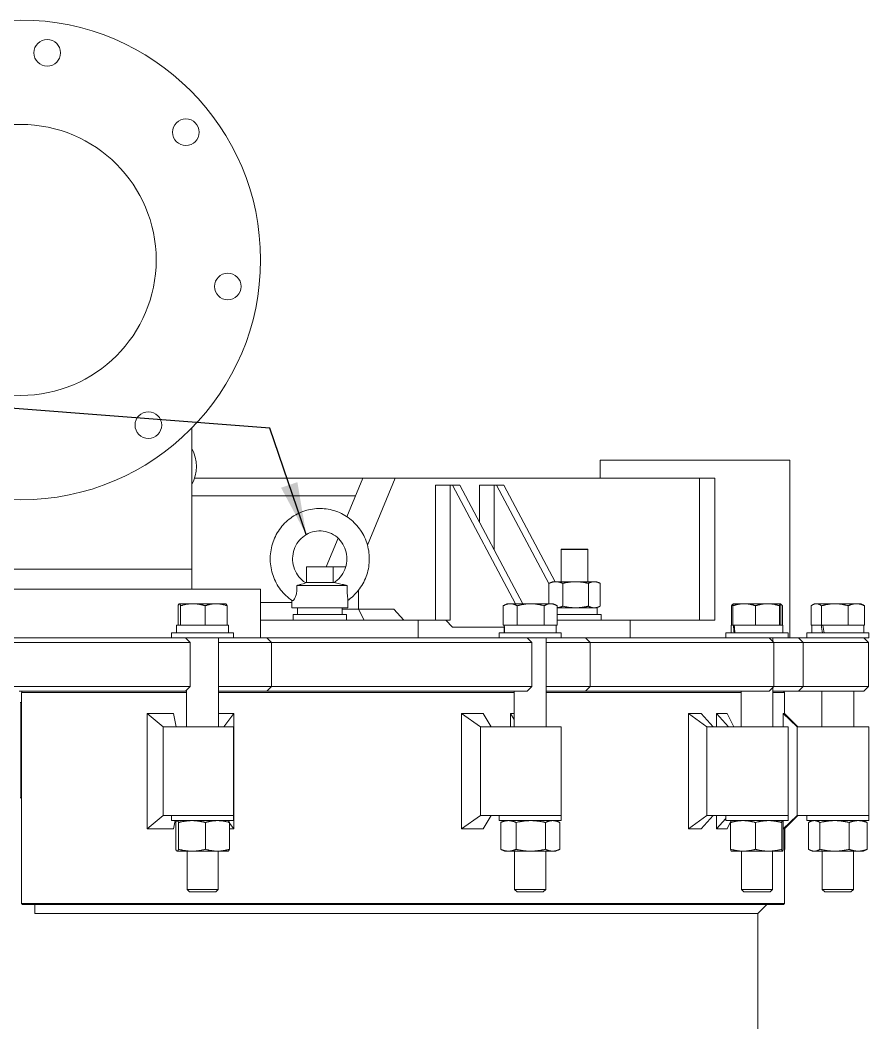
# Model space of a CAD drawing. Header units: inches. Extents: x 19 to 503, y 7 to 322.
# Drawn here: x 250.05 to 273.94, y 130.16 to 158.38 of the extents above; entities that cross this region are included whole.
import ezdxf

# ---------------------------------------------------------------- set-up
doc = ezdxf.new("R2010")
doc.units = ezdxf.units.IN
doc.header["$LTSCALE"] = 15
doc.header["$MEASUREMENT"] = 0
doc.layers.add('Symbol (ANSI)', color=7, linetype='Continuous', lineweight=25)
doc.layers.add('Visible (ANSI)', color=7, linetype='Continuous', lineweight=50)
doc.styles.add('MEMCOR Medium', font='arial.ttf')
doc.dimstyles.new('Default (ANSI)$7', dxfattribs={"dimscale": 15, "dimtxt": 0.15, "dimasz": 0.098425, "dimexe": 0.125, "dimexo": 0.0625, "dimgap": 0.031496, "dimtad": 0, "dimtih": 1, "dimtoh": 1, "dimdec": 4, "dimrnd": 1e-08, "dimzin": 3, "dimdsep": 46, "dimlunit": 5, "dimtxsty": 'MEMCOR Medium', "dimcen": 0.09, "dimdle": 0.393701, "dimclrd": 256, "dimclre": 256, "dimclrt": 256, "dimadec": 0, "dimazin": 1, "dimtfac": 0.8, "dimtofl": 0, "dimtmove": 0, "dimatfit": 3, "dimfxl": 1, "dimfrac": 1, "dimtolj": 1, "dimtzin": 4, "dimlwd": -1, "dimlwe": -1, "dimarcsym": 0})

msp = doc.modelspace()

# ---------------------------------------------------------------- linework, layer by layer
at = {"layer": 'Visible (ANSI)', "linetype": 'Continuous', "lineweight": 18}
for p, q in [((254.877267, 142.93187), (254.877267, 146.898758)), ((266.372872, 145.99437), (267.154322, 145.99437)), ((266.372872, 145.99437), (266.372872, 145.49437)), ((267.154322, 145.99437), (270.37394, 145.99437)), ((270.37394, 145.99437), (271.346955, 145.99437)), ((271.346955, 145.99437), (271.7098, 145.99437)), ((271.7098, 145.99437), (271.715336, 145.99437)), ((271.715336, 140.99437), (271.715336, 145.99437)), ((259.69653, 145.49437), (254.959136, 145.49437)), ((259.69653, 145.49437), (259.246234, 144.405596)), ((260.606997, 145.49437), (259.69653, 145.49437)), ((259.824596, 143.602599), (260.606997, 145.49437)), ((269.164993, 145.49437), (260.606997, 145.49437)), ((269.604772, 145.49437), (269.164993, 145.49437)), ((269.164993, 141.49437), (269.164993, 145.49437)), ((269.604772, 141.49437), (269.604772, 145.49437)), ((261.739176, 145.29437), (262.152941, 145.29437)), ((261.739176, 145.29437), (261.739176, 141.49437)), ((262.214398, 145.29437), (262.152941, 145.29437)), ((262.152941, 145.29437), (262.152941, 141.49437)), ((263.993357, 141.957999), (262.214398, 145.29437)), ((262.214398, 145.29437), (262.421188, 145.29437)), ((262.421188, 145.29437), (264.200147, 141.957999)), ((262.97992, 145.29437), (263.393685, 145.29437)), ((262.97992, 145.29437), (262.97992, 144.24649)), ((263.455141, 145.29437), (263.393685, 145.29437)), ((263.393685, 145.29437), (263.393685, 143.470489)), ((264.930614, 142.527176), (263.455141, 145.29437)), ((263.455141, 145.29437), (263.661932, 145.29437)), ((263.661932, 145.29437), (265.111174, 142.57637)), ((254.877267, 144.99437), (259.48974, 144.99437)), ((258.996695, 143.802234), (258.662577, 142.99437)), ((265.289025, 143.49437), (265.276525, 143.48187)), ((266.026525, 143.48187), (265.276525, 143.48187)), ((265.276525, 143.48187), (265.276525, 142.57637)), ((265.289025, 143.49437), (266.014025, 143.49437)), ((266.014025, 143.49437), (266.026525, 143.48187)), ((266.026525, 143.48187), (266.026525, 142.57637)), ((245.252267, 142.93187), (254.877267, 142.93187)), ((245.252267, 142.93187), (254.877267, 142.93187)), ((254.877267, 142.93187), (254.877267, 142.36937)), ((258.856366, 142.99437), (258.106366, 142.99437)), ((258.106366, 142.551375), (258.106366, 142.99437)), ((258.856366, 142.99437), (259.214187, 142.99437)), ((258.856366, 142.551375), (258.856366, 142.99437)), ((258.896709, 142.551375), (258.077874, 142.551375)), ((258.896709, 142.551375), (258.921062, 142.546198)), ((264.930614, 142.531284), (264.930614, 141.957999)), ((265.026525, 142.57637), (264.947922, 142.539717)), ((265.125337, 142.57637), (265.026525, 142.57637)), ((265.680515, 142.57637), (265.125337, 142.57637)), ((265.320059, 142.531284), (265.320059, 141.887456)), ((266.206703, 142.57637), (265.680515, 142.57637)), ((266.04097, 142.531284), (266.04097, 141.887456)), ((266.276525, 142.57637), (266.206703, 142.57637)), ((266.276525, 142.57637), (266.355128, 142.539717)), ((266.372436, 142.531284), (266.372436, 141.887456)), ((243.314767, 142.36937), (256.814767, 142.36937)), ((256.814767, 142.36937), (256.814767, 140.99437)), ((259.25287, 142.472291), (257.833797, 142.472291)), ((259.573044, 142.337999), (259.573044, 141.80687)), ((254.526309, 141.957999), (254.523197, 141.956202)), ((254.529407, 141.957999), (254.526309, 141.957999)), ((254.911, 141.957999), (254.529407, 141.957999)), ((255.563903, 141.957999), (254.911, 141.957999)), ((255.838309, 141.957999), (255.563903, 141.957999)), ((255.838309, 141.957999), (255.841422, 141.956202)), ((257.693964, 141.99437), (256.814767, 141.99437)), ((257.693964, 141.84237), (257.693964, 142.050381)), ((259.268767, 141.84237), (259.268767, 142.082253)), ((263.747801, 141.957999), (263.655809, 141.904887)), ((263.843183, 141.957999), (263.747801, 141.957999)), ((264.418504, 141.957999), (263.843183, 141.957999)), ((264.979123, 141.957999), (264.418504, 141.957999)), ((265.059801, 141.957999), (264.979123, 141.957999)), ((265.059801, 141.957999), (265.151794, 141.904887)), ((270.128371, 141.957479), (270.115659, 141.950139)), ((270.129272, 141.957999), (270.128371, 141.957479)), ((270.427975, 141.957999), (270.129272, 141.957999)), ((271.083075, 141.957999), (270.427975, 141.957999)), ((271.440372, 141.957999), (271.083075, 141.957999)), ((271.441272, 141.957999), (271.440372, 141.957999)), ((271.441272, 141.957999), (271.442173, 141.957479)), ((271.442173, 141.957479), (271.454885, 141.950139)), ((272.406792, 141.957999), (272.351644, 141.926159)), ((272.457664, 141.957999), (272.406792, 141.957999)), ((272.979584, 141.957999), (272.457664, 141.957999)), ((273.584712, 141.957999), (272.979584, 141.957999)), ((273.718792, 141.957999), (273.584712, 141.957999)), ((273.718792, 141.957999), (273.773941, 141.926159)), ((254.492645, 141.353999), (254.492645, 141.899407)), ((254.566168, 141.353999), (254.566168, 141.899407)), ((255.255832, 141.353999), (255.255832, 141.899407)), ((255.871973, 141.353999), (255.871973, 141.899407)), ((259.268767, 141.84237), (257.693964, 141.84237)), ((257.85589, 141.65437), (257.85589, 141.84237)), ((259.113866, 141.65437), (259.113866, 141.84237)), ((259.113866, 141.80687), (259.573044, 141.80687)), ((259.573044, 141.80687), (260.565639, 141.80687)), ((259.728321, 141.49437), (259.573044, 141.80687)), ((260.85016, 141.49437), (260.565639, 141.80687)), ((263.646508, 141.353999), (263.646508, 141.899407)), ((264.039858, 141.353999), (264.039858, 141.899407)), ((264.797151, 141.353999), (264.797151, 141.899407)), ((265.161095, 141.353999), (265.161095, 141.899407)), ((265.161095, 141.84237), (266.284025, 141.84237)), ((266.276525, 141.84237), (266.355128, 141.879023)), ((266.284025, 141.65437), (266.284025, 141.84237)), ((270.066627, 141.353999), (270.066627, 141.899407)), ((270.11034, 141.353999), (270.11034, 141.899407)), ((270.745609, 141.353999), (270.745609, 141.899407)), ((271.420541, 141.353999), (271.420541, 141.899407)), ((271.460203, 141.353999), (271.460203, 141.899407)), ((271.503916, 141.353999), (271.503916, 141.899407)), ((272.311427, 141.353999), (272.311427, 141.899407)), ((272.603901, 141.353999), (272.603901, 141.899407)), ((273.355267, 141.353999), (273.355267, 141.899407)), ((273.814158, 141.353999), (273.814158, 141.899407)), ((256.814767, 141.49437), (256.946068, 141.49437)), ((258.311769, 141.49437), (256.946068, 141.49437)), ((259.231366, 141.65437), (257.731366, 141.65437)), ((257.731366, 141.65437), (257.731366, 141.49437)), ((258.311769, 141.49437), (258.973793, 141.49437)), ((261.24849, 141.49437), (258.973793, 141.49437)), ((259.231366, 141.65437), (259.231366, 141.49437)), ((261.24849, 141.49437), (261.739176, 141.49437)), ((261.24849, 141.49437), (261.24849, 140.99437)), ((261.739176, 141.49437), (262.152941, 141.49437)), ((262.032304, 141.49437), (262.214398, 141.29437)), ((265.161095, 141.65437), (266.401525, 141.65437)), ((265.887792, 141.49437), (265.161095, 141.49437)), ((265.887792, 141.49437), (266.549816, 141.49437)), ((266.401525, 141.49437), (266.401525, 141.65437)), ((267.170188, 141.49437), (266.549816, 141.49437)), ((267.170188, 141.49437), (267.214955, 141.49437)), ((267.214955, 141.49437), (269.164993, 141.49437)), ((267.214955, 141.49437), (267.214955, 140.99437)), ((269.604772, 141.49437), (269.164993, 141.49437)), ((256.057309, 141.134995), (254.307309, 141.134995)), ((254.307309, 141.134995), (254.307309, 140.99437)), ((254.452809, 141.353995), (255.911809, 141.353995)), ((254.452809, 141.134995), (254.452809, 141.353995)), ((254.529407, 141.353999), (254.492645, 141.353999)), ((254.526309, 141.353999), (254.526309, 141.353995)), ((254.566168, 141.353999), (254.529407, 141.353999)), ((254.911, 141.353999), (254.566168, 141.353999)), ((255.255832, 141.353999), (254.911, 141.353999)), ((255.563903, 141.353999), (255.255832, 141.353999)), ((255.871973, 141.353999), (255.563903, 141.353999)), ((255.838309, 141.353999), (255.838309, 141.353995)), ((255.911809, 141.134995), (255.911809, 141.353995)), ((256.057309, 141.134995), (256.057309, 140.99437)), ((262.214398, 141.29437), (263.674302, 141.29437)), ((265.278801, 141.134995), (263.528801, 141.134995)), ((263.528801, 141.134995), (263.528801, 140.99437)), ((263.843183, 141.353999), (263.646508, 141.353999)), ((263.674301, 141.134995), (263.674301, 141.291471)), ((263.674385, 141.353995), (263.675612, 141.353995)), ((263.675612, 141.353995), (265.133301, 141.353995)), ((263.747801, 141.353999), (263.747801, 141.353995)), ((264.039858, 141.353999), (263.843183, 141.353999)), ((264.418504, 141.353999), (264.039858, 141.353999)), ((264.797151, 141.353999), (264.418504, 141.353999)), ((264.979123, 141.353999), (264.797151, 141.353999)), ((265.161095, 141.353999), (264.979123, 141.353999)), ((265.059801, 141.353999), (265.059801, 141.353995)), ((265.133301, 141.134995), (265.133301, 141.353995)), ((265.278801, 141.134995), (265.278801, 140.99437)), ((271.660272, 141.134995), (269.910272, 141.134995)), ((269.910272, 141.134995), (269.910272, 140.99437)), ((270.055772, 141.353995), (270.123305, 141.353995)), ((270.055772, 141.134995), (270.055772, 141.353995)), ((270.11034, 141.353999), (270.066627, 141.353999)), ((270.427975, 141.353999), (270.11034, 141.353999)), ((270.123305, 141.353995), (270.14816, 141.353995)), ((270.129272, 141.353999), (270.129272, 141.353995)), ((270.14816, 141.353995), (271.514772, 141.353995)), ((270.745609, 141.353999), (270.427975, 141.353999)), ((271.083075, 141.353999), (270.745609, 141.353999)), ((271.420541, 141.353999), (271.083075, 141.353999)), ((271.440372, 141.353999), (271.420541, 141.353999)), ((271.460203, 141.353999), (271.440372, 141.353999)), ((271.441272, 141.353999), (271.441272, 141.353995)), ((271.503916, 141.353999), (271.460203, 141.353999)), ((271.514772, 141.134995), (271.514772, 141.353995)), ((271.660272, 141.134995), (271.660272, 140.99437)), ((273.937792, 141.134995), (272.187792, 141.134995)), ((272.187792, 141.134995), (272.187792, 140.99437)), ((272.457664, 141.353999), (272.311427, 141.353999)), ((272.333292, 141.353995), (272.599385, 141.353995)), ((272.333292, 141.134995), (272.333292, 141.353995)), ((272.406792, 141.353999), (272.406792, 141.353995)), ((272.603901, 141.353999), (272.457664, 141.353999)), ((272.599385, 141.353995), (272.642945, 141.353995)), ((272.979584, 141.353999), (272.603901, 141.353999)), ((272.642945, 141.353995), (273.792292, 141.353995)), ((273.355267, 141.353999), (272.979584, 141.353999)), ((273.584712, 141.353999), (273.355267, 141.353999)), ((273.814158, 141.353999), (273.584712, 141.353999)), ((273.718792, 141.353999), (273.718792, 141.353995)), ((273.792292, 141.134995), (273.792292, 141.353995)), ((273.937792, 141.134995), (273.937792, 140.99437)), ((252.436051, 140.86437), (247.693484, 140.86437)), ((247.707822, 140.99437), (252.421713, 140.99437)), ((253.105402, 140.99437), (252.421713, 140.99437)), ((252.436051, 140.86437), (252.978661, 140.86437)), ((252.978661, 140.86437), (253.199098, 140.86437)), ((253.325839, 140.99437), (253.105402, 140.99437)), ((254.353705, 140.86437), (253.199098, 140.86437)), ((253.325839, 140.99437), (254.330347, 140.99437)), ((254.330347, 140.99437), (254.60984, 140.99437)), ((254.634729, 140.86437), (254.353705, 140.86437)), ((254.60984, 140.99437), (254.706866, 140.99437)), ((254.836866, 140.86437), (254.634729, 140.86437)), ((254.706866, 140.99437), (254.836866, 140.86437)), ((254.706866, 140.99437), (255.931635, 140.99437)), ((254.734809, 140.99437), (254.734809, 140.966426)), ((254.836866, 140.86437), (254.836866, 139.62437)), ((255.629809, 140.99437), (255.629809, 138.49437)), ((255.629809, 140.86437), (255.805526, 140.86437)), ((256.112599, 140.86437), (255.805526, 140.86437)), ((255.932266, 140.99437), (255.931635, 140.99437)), ((255.932266, 140.99437), (256.079661, 140.99437)), ((256.079661, 140.99437), (256.354377, 140.99437)), ((256.388819, 140.86437), (256.112599, 140.86437)), ((256.354377, 140.99437), (256.993882, 140.99437)), ((257.123882, 140.86437), (256.388819, 140.86437)), ((257.156761, 140.99437), (256.993882, 140.99437)), ((256.993882, 140.99437), (257.123882, 140.86437)), ((257.123882, 140.86437), (257.123882, 139.62437)), ((257.123882, 140.86437), (257.199904, 140.86437)), ((257.156761, 140.99437), (261.403831, 140.99437)), ((261.472809, 140.86437), (257.199904, 140.86437)), ((262.230667, 140.99437), (261.403831, 140.99437)), ((261.472809, 140.86437), (262.129029, 140.86437)), ((262.129029, 140.86437), (262.746679, 140.86437)), ((262.848317, 140.99437), (262.230667, 140.99437)), ((264.117218, 140.86437), (262.746679, 140.86437)), ((262.848317, 140.99437), (264.040686, 140.99437)), ((264.040686, 140.99437), (264.269599, 140.99437)), ((264.347385, 140.86437), (264.117218, 140.86437)), ((264.269599, 140.99437), (264.317797, 140.99437)), ((264.317797, 140.99437), (264.447797, 140.86437)), ((264.317797, 140.99437), (265.274955, 140.99437)), ((264.447797, 140.86437), (264.347385, 140.86437)), ((264.447797, 140.86437), (264.447797, 139.62437)), ((264.851301, 140.99437), (264.851301, 138.49437)), ((264.851301, 140.86437), (265.175086, 140.86437)), ((265.532544, 140.86437), (265.175086, 140.86437)), ((265.276725, 140.99437), (265.274955, 140.99437)), ((265.276725, 140.99437), (265.448304, 140.99437)), ((265.448304, 140.99437), (265.663832, 140.99437)), ((265.749252, 140.86437), (265.532544, 140.86437)), ((265.663832, 140.99437), (265.962173, 140.99437)), ((266.092173, 140.86437), (265.749252, 140.86437)), ((265.962173, 140.99437), (268.140107, 140.99437)), ((265.962173, 140.99437), (266.092173, 140.86437)), ((268.250065, 140.86437), (266.092173, 140.86437)), ((266.092173, 140.86437), (266.092173, 139.62437)), ((268.946326, 140.99437), (268.140107, 140.99437)), ((268.250065, 140.86437), (268.889921, 140.86437)), ((268.889921, 140.86437), (269.782451, 140.86437)), ((269.838856, 140.99437), (268.946326, 140.99437)), ((271.09747, 140.86437), (269.782451, 140.86437)), ((269.838856, 140.99437), (270.982923, 140.99437)), ((270.982923, 140.99437), (271.115917, 140.99437)), ((271.231193, 140.86437), (271.09747, 140.86437)), ((271.115917, 140.99437), (271.129509, 140.99437)), ((271.129509, 140.99437), (271.259509, 140.86437)), ((271.129509, 140.99437), (271.660272, 140.99437)), ((271.259509, 140.86437), (271.231193, 140.86437)), ((271.232772, 140.99437), (271.232772, 140.891107)), ((271.259509, 140.86437), (271.551863, 140.86437)), ((271.259509, 140.86437), (271.259509, 139.62437)), ((271.888907, 140.86437), (271.551863, 140.86437)), ((271.660272, 140.99437), (271.770049, 140.99437)), ((271.770049, 140.99437), (271.883701, 140.99437)), ((271.883701, 140.99437), (271.954102, 140.99437)), ((272.003181, 140.86437), (271.888907, 140.86437)), ((272.912894, 140.99437), (271.954102, 140.99437)), ((271.954102, 140.99437), (272.084102, 140.86437)), ((272.084102, 140.86437), (272.003181, 140.86437)), ((272.084102, 140.86437), (272.912894, 140.86437)), ((272.084102, 140.86437), (272.084102, 139.62437)), ((272.912894, 140.99437), (273.782062, 140.99437)), ((273.911938, 140.86437), (272.912894, 140.86437)), ((273.782062, 140.99437), (273.792797, 140.99437)), ((273.792797, 140.99437), (273.792857, 140.99437)), ((273.792857, 140.99437), (273.922857, 140.86437)), ((273.792857, 140.99437), (273.937792, 140.99437)), ((273.922731, 140.86437), (273.911938, 140.86437)), ((273.922857, 140.86437), (273.922731, 140.86437)), ((273.922857, 140.86437), (273.922857, 139.62437)), ((247.693484, 139.62437), (252.436051, 139.62437)), ((250.108009, 139.49437), (250.021526, 139.49437)), ((254.734809, 139.46312), (250.083529, 139.46312)), ((250.083529, 139.46312), (250.083529, 133.52562)), ((250.108009, 139.49437), (252.76286, 139.49437)), ((252.978661, 139.62437), (252.436051, 139.62437)), ((252.76286, 139.49437), (253.105402, 139.49437)), ((253.199098, 139.62437), (252.978661, 139.62437)), ((253.105402, 139.49437), (253.325839, 139.49437)), ((253.199098, 139.62437), (254.353705, 139.62437)), ((254.330347, 139.49437), (253.325839, 139.49437)), ((254.60984, 139.49437), (254.330347, 139.49437)), ((254.353705, 139.62437), (254.634729, 139.62437)), ((254.706866, 139.49437), (254.60984, 139.49437)), ((254.634729, 139.62437), (254.836866, 139.62437)), ((254.706866, 139.49437), (254.836866, 139.62437)), ((254.706866, 139.49437), (254.734809, 139.49437)), ((254.734809, 139.522314), (254.734809, 138.49437)), ((255.805526, 139.62437), (255.629809, 139.62437)), ((255.629809, 139.49437), (255.932266, 139.49437)), ((263.956301, 139.46312), (255.629809, 139.46312)), ((255.805526, 139.62437), (256.112599, 139.62437)), ((256.079661, 139.49437), (255.932266, 139.49437)), ((256.354377, 139.49437), (256.079661, 139.49437)), ((256.112599, 139.62437), (256.388819, 139.62437)), ((256.993882, 139.49437), (256.354377, 139.49437)), ((256.388819, 139.62437), (257.123882, 139.62437)), ((256.993882, 139.49437), (257.123882, 139.62437)), ((256.993882, 139.49437), (261.736245, 139.49437)), ((257.199904, 139.62437), (257.123882, 139.62437)), ((257.199904, 139.62437), (261.472809, 139.62437)), ((262.129029, 139.62437), (261.472809, 139.62437)), ((261.736245, 139.49437), (262.230667, 139.49437)), ((262.746679, 139.62437), (262.129029, 139.62437)), ((262.230667, 139.49437), (262.848317, 139.49437)), ((262.746679, 139.62437), (264.117218, 139.62437)), ((264.040686, 139.49437), (262.848317, 139.49437)), ((263.956301, 139.49437), (263.956301, 138.49437)), ((264.269599, 139.49437), (264.040686, 139.49437)), ((264.117218, 139.62437), (264.347385, 139.62437)), ((264.317797, 139.49437), (264.269599, 139.49437)), ((264.317797, 139.49437), (264.447797, 139.62437)), ((264.347385, 139.62437), (264.447797, 139.62437)), ((265.175086, 139.62437), (264.851301, 139.62437)), ((264.851301, 139.49437), (265.276725, 139.49437)), ((270.337772, 139.46312), (264.851301, 139.46312)), ((265.175086, 139.62437), (265.532544, 139.62437)), ((265.448304, 139.49437), (265.276725, 139.49437)), ((265.663832, 139.49437), (265.448304, 139.49437)), ((265.532544, 139.62437), (265.749252, 139.62437)), ((265.962173, 139.49437), (265.663832, 139.49437)), ((265.749252, 139.62437), (266.092173, 139.62437)), ((265.962173, 139.49437), (266.092173, 139.62437)), ((265.962173, 139.49437), (268.39795, 139.49437)), ((266.092173, 139.62437), (268.250065, 139.62437)), ((268.889921, 139.62437), (268.250065, 139.62437)), ((268.39795, 139.49437), (268.946326, 139.49437)), ((269.782451, 139.62437), (268.889921, 139.62437)), ((268.946326, 139.49437), (269.838856, 139.49437)), ((269.782451, 139.62437), (271.09747, 139.62437)), ((270.982923, 139.49437), (269.838856, 139.49437)), ((270.337772, 139.49437), (270.337772, 138.49437)), ((271.115917, 139.49437), (270.982923, 139.49437)), ((271.09747, 139.62437), (271.231193, 139.62437)), ((271.129509, 139.49437), (271.115917, 139.49437)), ((271.129509, 139.49437), (271.259509, 139.62437)), ((271.231193, 139.62437), (271.259509, 139.62437)), ((271.232772, 139.597633), (271.232772, 138.49437)), ((271.232772, 139.49437), (271.608268, 139.49437)), ((271.563607, 139.46312), (271.232772, 139.46312)), ((271.551863, 139.62437), (271.259509, 139.62437)), ((271.532357, 139.49437), (271.563607, 139.46312)), ((271.551863, 139.62437), (271.888907, 139.62437)), ((271.563607, 138.863543), (271.563607, 139.46312)), ((271.770049, 139.49437), (271.608268, 139.49437)), ((271.883701, 139.49437), (271.770049, 139.49437)), ((271.954102, 139.49437), (271.883701, 139.49437)), ((271.888907, 139.62437), (272.003181, 139.62437)), ((271.954102, 139.49437), (272.084102, 139.62437)), ((271.954102, 139.49437), (272.912894, 139.49437)), ((272.003181, 139.62437), (272.084102, 139.62437)), ((272.912894, 139.62437), (272.084102, 139.62437)), ((272.615292, 139.49437), (272.615292, 138.49437)), ((272.912894, 139.62437), (273.911938, 139.62437)), ((273.782062, 139.49437), (272.912894, 139.49437)), ((273.510292, 139.49437), (273.510292, 138.49437)), ((273.792797, 139.49437), (273.782062, 139.49437)), ((273.792857, 139.49437), (273.792797, 139.49437)), ((273.792857, 139.49437), (273.922857, 139.62437)), ((273.911938, 139.62437), (273.922731, 139.62437)), ((273.922731, 139.62437), (273.922857, 139.62437)), ((250.046006, 139.17937), (250.083529, 139.17937)), ((250.064733, 136.49437), (250.064733, 139.17937)), ((250.064767, 136.49437), (250.064767, 139.17937)), ((253.622162, 138.869162), (253.622162, 135.619578)), ((253.622162, 138.869162), (254.368349, 138.869162)), ((253.622162, 138.869162), (254.075159, 138.49437)), ((254.368349, 138.869162), (254.443381, 138.49437)), ((255.629809, 138.869162), (256.059076, 138.869162)), ((256.059076, 138.869162), (255.781283, 138.49437)), ((256.059076, 135.619578), (256.059076, 138.869162)), ((262.46928, 138.869162), (262.46928, 135.619578)), ((262.46928, 138.869162), (263.081356, 138.869162)), ((262.46928, 138.869162), (263.007759, 138.49437)), ((263.081356, 138.869162), (263.308299, 138.49437)), ((263.849789, 138.869162), (263.956301, 138.703065)), ((263.849789, 138.49437), (263.849789, 138.869162)), ((263.849789, 138.869162), (263.956301, 138.869162)), ((268.859531, 138.869162), (268.859531, 135.619578)), ((268.859531, 138.869162), (269.216267, 138.869162)), ((268.859531, 138.869162), (269.376841, 138.49437)), ((269.216267, 138.869162), (269.550172, 138.49437)), ((269.642716, 138.869162), (269.984056, 138.49437)), ((269.642716, 138.49437), (269.642716, 138.869162)), ((269.642716, 138.869162), (269.94406, 138.869162)), ((269.94406, 138.869162), (270.136137, 138.49437)), ((271.52725, 138.869162), (271.52725, 138.49437)), ((271.52725, 138.869162), (271.55799, 138.869162)), ((271.52725, 138.869162), (271.92093, 138.49437)), ((271.55799, 138.869162), (271.932722, 138.49437)), ((254.329248, 138.49437), (254.075159, 138.49437)), ((254.075159, 138.49437), (254.075159, 135.99437)), ((254.329248, 138.49437), (256.057309, 138.49437)), ((256.057309, 135.99437), (256.057309, 138.49437)), ((263.719699, 138.49437), (263.007759, 138.49437)), ((263.007759, 138.49437), (263.007759, 135.99437)), ((263.719699, 138.49437), (265.278801, 138.49437)), ((265.278801, 135.99437), (265.278801, 138.49437)), ((270.405624, 138.49437), (269.376841, 138.49437)), ((269.376841, 138.49437), (269.376841, 135.99437)), ((270.405624, 138.49437), (271.660272, 138.49437)), ((271.660272, 135.99437), (271.660272, 138.49437)), ((273.062792, 138.49437), (271.92093, 138.49437)), ((271.92093, 138.49437), (271.92093, 135.99437)), ((273.062792, 138.49437), (273.937792, 138.49437)), ((273.937792, 135.99437), (273.937792, 138.49437)), ((250.083529, 136.49437), (250.046006, 136.49437)), ((253.622162, 135.619578), (254.075159, 135.99437)), ((254.075159, 135.99437), (254.329248, 135.99437)), ((254.307309, 135.99437), (254.307309, 135.853745)), ((254.307309, 135.853745), (256.057309, 135.853745)), ((256.057309, 135.99437), (254.329248, 135.99437)), ((256.057309, 135.99437), (254.329248, 135.99437)), ((254.368349, 135.619578), (254.415228, 135.853745)), ((254.426413, 135.046612), (254.426413, 135.801878)), ((254.463309, 135.853745), (254.459898, 135.852154)), ((254.506996, 135.046612), (254.506996, 135.801878)), ((255.262893, 135.046612), (255.262893, 135.801878)), ((255.901309, 135.853745), (255.90472, 135.852154)), ((255.938206, 135.046612), (255.938206, 135.801878)), ((256.059076, 135.619578), (255.938206, 135.782653)), ((256.057309, 135.99437), (256.057309, 135.853745)), ((262.46928, 135.619578), (263.007759, 135.99437)), ((263.007759, 135.99437), (263.719699, 135.99437)), ((263.081356, 135.619578), (263.308299, 135.99437)), ((263.528801, 135.99437), (263.528801, 135.853745)), ((263.528801, 135.853745), (265.278801, 135.853745)), ((263.57378, 135.046612), (263.57378, 135.801878)), ((263.684801, 135.853745), (263.583975, 135.806729)), ((265.278801, 135.99437), (263.719699, 135.99437)), ((265.278801, 135.99437), (263.719699, 135.99437)), ((264.004906, 135.046612), (264.004906, 135.801878)), ((264.834927, 135.046612), (264.834927, 135.801878)), ((265.122801, 135.853745), (265.223628, 135.806729)), ((265.233823, 135.046612), (265.233823, 135.801878)), ((265.278801, 135.99437), (265.278801, 135.853745)), ((268.859531, 135.619578), (269.376841, 135.99437)), ((269.216267, 135.619578), (269.550172, 135.99437)), ((269.376841, 135.99437), (270.405624, 135.99437)), ((269.642716, 135.619578), (269.642716, 135.99437)), ((269.642716, 135.619578), (269.910272, 135.913355)), ((269.910272, 135.99437), (269.910272, 135.853745)), ((269.910272, 135.853745), (271.660272, 135.853745)), ((269.94406, 135.619578), (270.054565, 135.835202)), ((270.045522, 135.046612), (270.045522, 135.801878)), ((270.062944, 135.85155), (270.064068, 135.853745)), ((270.066272, 135.853745), (270.065284, 135.853284)), ((271.660272, 135.99437), (270.405624, 135.99437)), ((271.660272, 135.99437), (270.405624, 135.99437)), ((270.7418, 135.046612), (270.7418, 135.801878)), ((271.48155, 135.046612), (271.48155, 135.801878)), ((271.504272, 135.853745), (271.50526, 135.853284)), ((271.525021, 135.046612), (271.525021, 135.801878)), ((271.52725, 135.619578), (271.92093, 135.99437)), ((271.52725, 135.853745), (271.52725, 135.619578)), ((271.55799, 135.619578), (271.932722, 135.99437)), ((271.660272, 135.99437), (271.660272, 135.853745)), ((271.92093, 135.99437), (273.062792, 135.99437)), ((272.187792, 135.99437), (272.187792, 135.853745)), ((272.187792, 135.853745), (273.937792, 135.853745)), ((272.239268, 135.046612), (272.239268, 135.801878)), ((272.343792, 135.853745), (272.283347, 135.825559)), ((272.559831, 135.046612), (272.559831, 135.801878)), ((273.937792, 135.99437), (273.062792, 135.99437)), ((273.937792, 135.99437), (273.062792, 135.99437)), ((273.383355, 135.046612), (273.383355, 135.801878)), ((273.781792, 135.853745), (273.842237, 135.825559)), ((273.886316, 135.046612), (273.886316, 135.801878)), ((273.937792, 135.99437), (273.937792, 135.853745)), ((254.368349, 135.619578), (253.622162, 135.619578)), ((256.059076, 135.619578), (255.938206, 135.619578)), ((263.081356, 135.619578), (262.46928, 135.619578)), ((269.216267, 135.619578), (268.859531, 135.619578)), ((269.94406, 135.619578), (269.642716, 135.619578)), ((271.55799, 135.619578), (271.52725, 135.619578)), ((271.563607, 133.52562), (271.563607, 135.625196)), ((271.572933, 135.046612), (271.572933, 135.634523)), ((254.463309, 134.994745), (254.459898, 134.996335)), ((254.463309, 134.994745), (254.466704, 134.994745)), ((254.466704, 134.994745), (254.884945, 134.994745)), ((254.744809, 134.994745), (254.744809, 133.92011)), ((254.884945, 134.994745), (255.60055, 134.994745)), ((255.60055, 134.994745), (255.901309, 134.994745)), ((255.619809, 134.994745), (255.619809, 133.92011)), ((255.901309, 134.994745), (255.90472, 134.996335)), ((263.684801, 134.994745), (263.583975, 135.041761)), ((263.684801, 134.994745), (263.789343, 134.994745)), ((263.789343, 134.994745), (264.419916, 134.994745)), ((263.966301, 134.994745), (263.966301, 133.92011)), ((264.419916, 134.994745), (265.034375, 134.994745)), ((264.841301, 134.994745), (264.841301, 133.92011)), ((265.034375, 134.994745), (265.122801, 134.994745)), ((265.122801, 134.994745), (265.223628, 135.041761)), ((270.066272, 134.994745), (270.065284, 134.995205)), ((270.066272, 134.994745), (270.393661, 134.994745)), ((270.347772, 134.994745), (270.347772, 133.92011)), ((270.393661, 134.994745), (271.111675, 134.994745)), ((271.111675, 134.994745), (271.503286, 134.994745)), ((271.222772, 134.994745), (271.222772, 133.92011)), ((271.503286, 134.994745), (271.504272, 134.994745)), ((271.504272, 134.994745), (271.50526, 134.995205)), ((272.343792, 134.994745), (272.283347, 135.022931)), ((272.343792, 134.994745), (272.39955, 134.994745)), ((272.39955, 134.994745), (272.971593, 134.994745)), ((272.625292, 134.994745), (272.625292, 133.92011)), ((272.971593, 134.994745), (273.634835, 134.994745)), ((273.500292, 134.994745), (273.500292, 133.92011)), ((273.634835, 134.994745), (273.781792, 134.994745)), ((273.781792, 134.994745), (273.842237, 135.022931)), ((254.744809, 133.92011), (255.619809, 133.92011)), ((254.812971, 133.853995), (254.744809, 133.92011)), ((255.551648, 133.853995), (254.812971, 133.853995)), ((255.551648, 133.853995), (255.619809, 133.92011)), ((263.966301, 133.92011), (264.841301, 133.92011)), ((264.034463, 133.853995), (263.966301, 133.92011)), ((264.77314, 133.853995), (264.034463, 133.853995)), ((264.77314, 133.853995), (264.841301, 133.92011)), ((270.347772, 133.92011), (271.222772, 133.92011)), ((270.415933, 133.853995), (270.347772, 133.92011)), ((271.154611, 133.853995), (270.415933, 133.853995)), ((271.154611, 133.853995), (271.222772, 133.92011)), ((272.625292, 133.92011), (273.500292, 133.92011)), ((272.693453, 133.853995), (272.625292, 133.92011)), ((273.432131, 133.853995), (272.693453, 133.853995)), ((273.432131, 133.853995), (273.500292, 133.92011)), ((250.083529, 133.52562), (271.563607, 133.52562)), ((271.532357, 133.49437), (250.108009, 133.49437)), ((250.465418, 133.49437), (250.460648, 133.24437)), ((250.460648, 133.24437), (250.460648, 133.49437)), ((270.815229, 133.24437), (271.065229, 133.49437)), ((271.532357, 133.49437), (271.563607, 133.52562)), ((270.815229, 133.24437), (250.460648, 133.24437)), ((270.815229, 133.24437), (270.815229, 125.74437))]:
    msp.add_line(p, q, dxfattribs=at)
for centre, radius in [((250.064767, 151.63187), 6.75), ((250.811312, 157.459245), 0.375), ((254.713231, 155.224559), 0.375), ((250.064767, 151.63187), 3.8125), ((255.892142, 150.885325), 0.375), ((253.657457, 146.983407), 0.375)]:
    msp.add_circle(centre, radius, dxfattribs=at)
msp.add_arc((253.974767, 145.81937), 1.036632, 330.5293108, 29.4706892, dxfattribs=at)
for centre, major_axis, ratio, start_param, end_param in [((264.403801, 141.198744), (-0.016875, 4.137199), 0.176279845, 1.532542803, 1.585486576), ((264.403801, 141.509246), (-0.016875, 4.137199), 0.176279845, 1.607611834, 1.660661201), ((270.785272, 141.198744), (-0.339467, 4.136861), 0.156085228, 1.520454289, 1.573398062), ((270.785272, 141.509246), (-0.339467, 4.136861), 0.156085228, 1.595523319, 1.648572686), ((273.062792, 141.198744), (-0.586899, 4.136743), 0.104736041, 1.518403511, 1.571347284), ((273.062792, 141.509246), (-0.586899, 4.136743), 0.104736041, 1.593472541, 1.646521908)]:
    msp.add_ellipse(centre, major_axis=major_axis, ratio=ratio, start_param=start_param, end_param=end_param, dxfattribs=at)
for points, knots in [([(257.703612, 142.043738), (257.580244, 142.127925), (257.470437, 142.232169), (257.288223, 142.470618), (257.21603, 142.604928), (257.116643, 142.890133), (257.089642, 143.041051), (257.083778, 143.344124), (257.104995, 143.496238), (257.193666, 143.78597), (257.261053, 143.923563), (257.435163, 144.169942), (257.541714, 144.278791), (257.783033, 144.456521), (257.917617, 144.525559), (258.201072, 144.616899), (258.349823, 144.639374), (258.646561, 144.635711), (258.794485, 144.609653), (259.074897, 144.511784), (259.207302, 144.439917), (259.443553, 144.257571), (259.547237, 144.146966), (259.715524, 143.898032), (259.779911, 143.759609), (259.862757, 143.468876), (259.881036, 143.316557), (259.869421, 143.013578), (259.839472, 142.862961), (259.734237, 142.578997), (259.659043, 142.445662), (259.480138, 142.221483), (259.380093, 142.12773), (259.268767, 142.050381)], [3.730892408, 3.730892408, 3.730892408, 3.730892408, 4.049954981, 4.049954981, 4.37064093, 4.37064093, 4.692640958, 4.692640958, 5.015176269, 5.015176269, 5.337289081, 5.337289081, 5.658156554, 5.658156554, 5.97739692, 5.97739692, 6.295275919, 6.295275919, 6.612651745, 6.612651745, 6.930608209, 6.930608209, 7.249961731, 7.249961731, 7.570927845, 7.570927845, 7.893093079, 7.893093079, 8.215622995, 8.215622995, 8.537560823, 8.537560823, 8.827137521, 8.827137521, 8.827137521, 8.827137521]), ([(258.079076, 142.550607), (258.009364, 142.594976), (257.946459, 142.651087), (257.841599, 142.78059), (257.799426, 142.853742), (257.739848, 143.009574), (257.722227, 143.092123), (257.713004, 143.258482), (257.721296, 143.342247), (257.762791, 143.502957), (257.79603, 143.579852), (257.884192, 143.719466), (257.939256, 143.782045), (258.065955, 143.886826), (258.137747, 143.928771), (258.291057, 143.987653), (258.372655, 144.0043), (258.537211, 144.010208), (258.62016, 143.999316), (258.778363, 143.950886), (258.853624, 143.913443), (258.988274, 143.816005), (259.047795, 143.756262), (259.14499, 143.620832), (259.182893, 143.54537), (259.233516, 143.38641), (259.246439, 143.303024), (259.246296, 143.136497), (259.233313, 143.053394), (259.182874, 142.895421), (259.145357, 142.82061), (259.04944, 142.686394), (258.990887, 142.62715), (258.911903, 142.569272), (258.898511, 142.5601), (258.884858, 142.551375)], [3.699122937, 3.699122937, 3.699122937, 3.699122937, 4.021693959, 4.021693959, 4.340311542, 4.340311542, 4.655864756, 4.655864756, 4.970083149, 4.970083149, 5.284932402, 5.284932402, 5.602252242, 5.602252242, 5.923300716, 5.923300716, 6.248028638, 6.248028638, 6.574555735, 6.574555735, 6.899881494, 6.899881494, 7.221729869, 7.221729869, 7.539686176, 7.539686176, 7.854853852, 7.854853852, 8.169040055, 8.169040055, 8.484212429, 8.484212429, 8.802146506, 8.802146506, 8.865391285, 8.865391285, 8.865391285, 8.865391285]), ([(258.079079, 142.550602), (258.08044, 142.549734), (258.079643, 142.548156), (258.07177, 142.542214), (258.060725, 142.536845), (258.025438, 142.523117), (257.998742, 142.514423), (257.941096, 142.49801), (257.910827, 142.490204), (257.864062, 142.479106), (257.849099, 142.475679), (257.833797, 142.472291)], [1.541155464, 1.541155464, 1.541155464, 1.541155464, 1.701364121, 1.701364121, 1.9775787, 1.9775787, 2.323954461, 2.323954461, 2.627242149, 2.627242149, 2.763852394, 2.763852394, 2.763852394, 2.763852394]), ([(259.25287, 142.472291), (259.218669, 142.479362), (259.184344, 142.486606), (259.098893, 142.505128), (259.050206, 142.516212), (258.977217, 142.533289), (258.949151, 142.540049), (258.925292, 142.545291), (258.923137, 142.545757), (258.921062, 142.546197)], [0.164394048, 0.164394048, 0.164394048, 0.164394048, 0.430091027, 0.430091027, 0.844643839, 0.844643839, 1.165695922, 1.165695922, 1.198824136, 1.198824136, 1.198824136, 1.198824136]), ([(257.833797, 142.472291), (257.838501, 142.415679), (257.839279, 142.357467), (257.827436, 142.253262), (257.81769, 142.214088), (257.795405, 142.148758), (257.781665, 142.120377), (257.753726, 142.075357), (257.740036, 142.059423), (257.717921, 142.042016), (257.709413, 142.039782), (257.703613, 142.043738)], [0.000101796, 0.000101796, 0.000101796, 0.000101796, 0.436061404, 0.436061404, 0.810374255, 0.810374255, 1.202831513, 1.202831513, 1.595671209, 1.595671209, 1.962077517, 1.962077517, 1.962077517, 1.962077517]), ([(259.268767, 142.082253), (259.268767, 142.100511), (259.26665, 142.124466), (259.261328, 142.18142), (259.258329, 142.213034), (259.253585, 142.284564), (259.252065, 142.323494), (259.251285, 142.399491), (259.251816, 142.436222), (259.25287, 142.472291)], [2.388748934, 2.388748934, 2.388748934, 2.388748934, 2.760847361, 2.760847361, 3.119766305, 3.119766305, 3.506098689, 3.506098689, 3.8615623, 3.8615623, 3.8615623, 3.8615623])]:
    msp.add_open_spline(points, degree=3, knots=knots, dxfattribs=at)
for points, weights in [([(265.125337, 142.57637), (265.034966, 142.57637), (264.930614, 142.531284)], [1, 1.0379548493, 1]), ([(264.930614, 142.531284), (264.939378, 142.535732), (264.947922, 142.539717)], [1, 1.00362126131, 1.00655151561]), ([(265.320059, 142.531284), (265.215708, 142.57637), (265.125337, 142.57637)], [1, 1.0379548493, 1]), ([(265.680515, 142.57637), (265.513227, 142.57637), (265.320059, 142.531284)], [1, 1.0379548493, 1]), ([(266.04097, 142.531284), (265.847803, 142.57637), (265.680515, 142.57637)], [1, 1.0379548493, 1]), ([(266.206703, 142.57637), (266.129786, 142.57637), (266.04097, 142.531284)], [1, 1.0379548493, 1]), ([(266.372436, 142.531284), (266.28362, 142.57637), (266.206703, 142.57637)], [1, 1.0379548493, 1]), ([(254.529407, 141.957999), (254.512346, 141.957999), (254.492645, 141.899407)], [1, 1.0379548493, 1]), ([(254.566168, 141.899407), (254.546468, 141.957999), (254.529407, 141.957999)], [1, 1.0379548493, 1]), ([(254.911, 141.957999), (254.750963, 141.957999), (254.566168, 141.899407)], [1, 1.0379548493, 1]), ([(255.255832, 141.899407), (255.071037, 141.957999), (254.911, 141.957999)], [1, 1.0379548493, 1]), ([(255.563903, 141.957999), (255.420927, 141.957999), (255.255832, 141.899407)], [1, 1.0379548493, 1]), ([(255.871973, 141.899407), (255.706879, 141.957999), (255.563903, 141.957999)], [1, 1.0379548493, 1]), ([(255.841422, 141.956202), (255.855637, 141.947995), (255.871973, 141.899407)], [1.01101259492, 1.03127181183, 1]), ([(263.843183, 141.957999), (263.751906, 141.957999), (263.646508, 141.899407)], [1, 1.0379548493, 1]), ([(264.039858, 141.899407), (263.93446, 141.957999), (263.843183, 141.957999)], [1, 1.0379548493, 1]), ([(264.418504, 141.957999), (264.242774, 141.957999), (264.039858, 141.899407)], [1, 1.0379548493, 1]), ([(264.797151, 141.899407), (264.594235, 141.957999), (264.418504, 141.957999)], [1, 1.0379548493, 1]), ([(264.979123, 141.957999), (264.894669, 141.957999), (264.797151, 141.899407)], [1, 1.0379548493, 1]), ([(265.161095, 141.899407), (265.063576, 141.957999), (264.979123, 141.957999)], [1, 1.0379548493, 1]), ([(270.427975, 141.957999), (270.28056, 141.957999), (270.11034, 141.899407)], [1, 1.0379548493, 1]), ([(270.11034, 141.899407), (270.119997, 141.952644), (270.128371, 141.957479)], [1, 1.03436673242, 1.00649781807]), ([(270.745609, 141.899407), (270.57539, 141.957999), (270.427975, 141.957999)], [1, 1.0379548493, 1]), ([(271.083075, 141.957999), (270.926457, 141.957999), (270.745609, 141.899407)], [1, 1.0379548493, 1]), ([(271.420541, 141.899407), (271.239693, 141.957999), (271.083075, 141.957999)], [1, 1.0379548493, 1]), ([(271.440372, 141.957999), (271.431168, 141.957999), (271.420541, 141.899407)], [1, 1.0379548493, 1]), ([(271.460203, 141.899407), (271.449576, 141.957999), (271.440372, 141.957999)], [1, 1.0379548493, 1]), ([(271.503916, 141.899407), (271.472336, 141.94485), (271.444764, 141.954915)], [1, 1.0291885243, 1.01348318305]), ([(272.457664, 141.957999), (272.389795, 141.957999), (272.311427, 141.899407)], [1, 1.0379548493, 1]), ([(272.603901, 141.899407), (272.525533, 141.957999), (272.457664, 141.957999)], [1, 1.0379548493, 1]), ([(272.979584, 141.957999), (272.805229, 141.957999), (272.603901, 141.899407)], [1, 1.0379548493, 1]), ([(273.355267, 141.899407), (273.153939, 141.957999), (272.979584, 141.957999)], [1, 1.0379548493, 1]), ([(273.584712, 141.957999), (273.478226, 141.957999), (273.355267, 141.899407)], [1, 1.0379548493, 1]), ([(273.814158, 141.899407), (273.691198, 141.957999), (273.584712, 141.957999)], [1, 1.0379548493, 1]), ([(263.646508, 141.899407), (263.651188, 141.902219), (263.655809, 141.904887)], [1, 1.00175790125, 1.00335296603]), ([(265.161095, 141.844003), (265.235091, 141.850745), (265.320059, 141.887456)], [1.0117507984, 1.03068822117, 1]), ([(265.320059, 141.887456), (265.513227, 141.84237), (265.680515, 141.84237)], [1, 1.0379548493, 1]), ([(265.680515, 141.84237), (265.847803, 141.84237), (266.04097, 141.887456)], [1, 1.0379548493, 1]), ([(266.04097, 141.887456), (266.129786, 141.84237), (266.206703, 141.84237)], [1, 1.0379548493, 1]), ([(266.206703, 141.84237), (266.28362, 141.84237), (266.372436, 141.887456)], [1, 1.0379548493, 1]), ([(270.066627, 141.899407), (270.092653, 141.936857), (270.115659, 141.950139)], [1, 1.02393148143, 1.01768416811]), ([(270.11363, 141.916369), (270.090594, 141.908655), (270.066627, 141.899407)], [1.00983446495, 1.00580511169, 1]), ([(273.773941, 141.926159), (273.793415, 141.914916), (273.814158, 141.899407)], [1.01451336305, 1.00977327381, 1]), ([(254.466704, 135.853745), (254.448005, 135.853745), (254.426413, 135.801878)], [1, 1.0379548493, 1]), ([(254.506996, 135.801878), (254.485404, 135.853745), (254.466704, 135.853745)], [1, 1.0379548493, 1]), ([(254.884945, 135.853745), (254.709538, 135.853745), (254.506996, 135.801878)], [1, 1.0379548493, 1]), ([(255.262893, 135.801878), (255.060351, 135.853745), (254.884945, 135.853745)], [1, 1.0379548493, 1]), ([(255.60055, 135.853745), (255.443843, 135.853745), (255.262893, 135.801878)], [1, 1.0379548493, 1]), ([(255.938206, 135.801878), (255.757257, 135.853745), (255.60055, 135.853745)], [1, 1.0379548493, 1]), ([(255.90472, 135.852154), (255.920301, 135.844889), (255.938206, 135.801878)], [1.01101259492, 1.03127181183, 1]), ([(263.789343, 135.853745), (263.6893, 135.853745), (263.57378, 135.801878)], [1, 1.0379548493, 1]), ([(263.57378, 135.801878), (263.57891, 135.804367), (263.583975, 135.806729)], [1, 1.00175790125, 1.00335296603]), ([(264.004906, 135.801878), (263.889386, 135.853745), (263.789343, 135.853745)], [1, 1.0379548493, 1]), ([(264.419916, 135.853745), (264.227309, 135.853745), (264.004906, 135.801878)], [1, 1.0379548493, 1]), ([(264.834927, 135.801878), (264.612524, 135.853745), (264.419916, 135.853745)], [1, 1.0379548493, 1]), ([(265.034375, 135.853745), (264.941811, 135.853745), (264.834927, 135.801878)], [1, 1.0379548493, 1]), ([(265.233823, 135.801878), (265.126939, 135.853745), (265.034375, 135.853745)], [1, 1.0379548493, 1]), ([(270.393661, 135.853745), (270.232089, 135.853745), (270.045522, 135.801878)], [1, 1.0379548493, 1]), ([(270.045522, 135.801878), (270.056106, 135.849004), (270.065284, 135.853284)], [1, 1.03436673242, 1.00649781807]), ([(270.7418, 135.801878), (270.555233, 135.853745), (270.393661, 135.853745)], [1, 1.0379548493, 1]), ([(271.111675, 135.853745), (270.940016, 135.853745), (270.7418, 135.801878)], [1, 1.0379548493, 1]), ([(271.48155, 135.801878), (271.283335, 135.853745), (271.111675, 135.853745)], [1, 1.0379548493, 1]), ([(271.503286, 135.853745), (271.493198, 135.853745), (271.48155, 135.801878)], [1, 1.0379548493, 1]), ([(271.525021, 135.801878), (271.513373, 135.853745), (271.503286, 135.853745)], [1, 1.0379548493, 1]), ([(272.39955, 135.853745), (272.325163, 135.853745), (272.239268, 135.801878)], [1, 1.0379548493, 1]), ([(272.559831, 135.801878), (272.473936, 135.853745), (272.39955, 135.853745)], [1, 1.0379548493, 1]), ([(272.971593, 135.853745), (272.780493, 135.853745), (272.559831, 135.801878)], [1, 1.0379548493, 1]), ([(273.383355, 135.801878), (273.162692, 135.853745), (272.971593, 135.853745)], [1, 1.0379548493, 1]), ([(273.634835, 135.853745), (273.518123, 135.853745), (273.383355, 135.801878)], [1, 1.0379548493, 1]), ([(273.886316, 135.801878), (273.751548, 135.853745), (273.634835, 135.853745)], [1, 1.0379548493, 1]), ([(273.842237, 135.825559), (273.863581, 135.815606), (273.886316, 135.801878)], [1.01451336305, 1.00977327381, 1]), ([(254.426413, 135.046612), (254.448005, 134.994745), (254.466704, 134.994745)], [1, 1.0379548493, 1]), ([(254.466704, 134.994745), (254.485404, 134.994745), (254.506996, 135.046612)], [1, 1.0379548493, 1]), ([(254.506996, 135.046612), (254.709538, 134.994745), (254.884945, 134.994745)], [1, 1.0379548493, 1]), ([(254.884945, 134.994745), (255.060351, 134.994745), (255.262893, 135.046612)], [1, 1.0379548493, 1]), ([(255.262893, 135.046612), (255.443843, 134.994745), (255.60055, 134.994745)], [1, 1.0379548493, 1]), ([(255.60055, 134.994745), (255.757257, 134.994745), (255.938206, 135.046612)], [1, 1.0379548493, 1]), ([(255.938206, 135.046612), (255.920301, 135.003601), (255.90472, 134.996335)], [1, 1.03127181183, 1.01101259492]), ([(263.583975, 135.041761), (263.57891, 135.044123), (263.57378, 135.046612)], [1.00335296603, 1.00175790125, 1]), ([(263.57378, 135.046612), (263.6893, 134.994745), (263.789343, 134.994745)], [1, 1.0379548493, 1]), ([(263.789343, 134.994745), (263.889386, 134.994745), (264.004906, 135.046612)], [1, 1.0379548493, 1]), ([(264.004906, 135.046612), (264.227309, 134.994745), (264.419916, 134.994745)], [1, 1.0379548493, 1]), ([(264.419916, 134.994745), (264.612524, 134.994745), (264.834927, 135.046612)], [1, 1.0379548493, 1]), ([(264.834927, 135.046612), (264.941811, 134.994745), (265.034375, 134.994745)], [1, 1.0379548493, 1]), ([(265.034375, 134.994745), (265.126939, 134.994745), (265.233823, 135.046612)], [1, 1.0379548493, 1]), ([(270.065284, 134.995205), (270.056106, 134.999485), (270.045522, 135.046612)], [1.00649781807, 1.03436673242, 1]), ([(270.045522, 135.046612), (270.232089, 134.994745), (270.393661, 134.994745)], [1, 1.0379548493, 1]), ([(270.393661, 134.994745), (270.555233, 134.994745), (270.7418, 135.046612)], [1, 1.0379548493, 1]), ([(270.7418, 135.046612), (270.940016, 134.994745), (271.111675, 134.994745)], [1, 1.0379548493, 1]), ([(271.111675, 134.994745), (271.283335, 134.994745), (271.48155, 135.046612)], [1, 1.0379548493, 1]), ([(271.48155, 135.046612), (271.493198, 134.994745), (271.503286, 134.994745)], [1, 1.0379548493, 1]), ([(271.503286, 134.994745), (271.513373, 134.994745), (271.525021, 135.046612)], [1, 1.0379548493, 1]), ([(271.563607, 135.036242), (271.568207, 135.04112), (271.572933, 135.046612)], [1.00697838122, 1.00388733046, 1]), ([(272.239268, 135.046612), (272.325163, 134.994745), (272.39955, 134.994745)], [1, 1.0379548493, 1]), ([(272.39955, 134.994745), (272.473936, 134.994745), (272.559831, 135.046612)], [1, 1.0379548493, 1]), ([(272.559831, 135.046612), (272.780493, 134.994745), (272.971593, 134.994745)], [1, 1.0379548493, 1]), ([(272.971593, 134.994745), (273.162692, 134.994745), (273.383355, 135.046612)], [1, 1.0379548493, 1]), ([(273.383355, 135.046612), (273.518123, 134.994745), (273.634835, 134.994745)], [1, 1.0379548493, 1]), ([(273.634835, 134.994745), (273.751548, 134.994745), (273.886316, 135.046612)], [1, 1.0379548493, 1]), ([(273.886316, 135.046612), (273.863581, 135.032884), (273.842237, 135.022931)], [1, 1.00977327381, 1.01451336305])]:
    msp.add_rational_spline(points, weights, degree=2, dxfattribs=at)
for points in [[(250.108009, 139.49437), (250.09986, 139.483951), (250.091699, 139.473535), (250.083529, 139.46312)], [(250.083529, 133.52562), (250.091699, 133.515205), (250.09986, 133.504788), (250.108009, 133.49437)]]:
    msp.add_open_spline(points, degree=3, dxfattribs=at)

# ---------------------------------------------------------------- leaders
at = {"layer": 'Symbol (ANSI)'}
msp.add_leader([(258.099639, 143.902648), (257.077473, 146.893333), (227.047423, 149.22452)], dimstyle='Default (ANSI)$7', override={"dimtad": 0}, dxfattribs=at)

doc.saveas('drawing.dxf')
